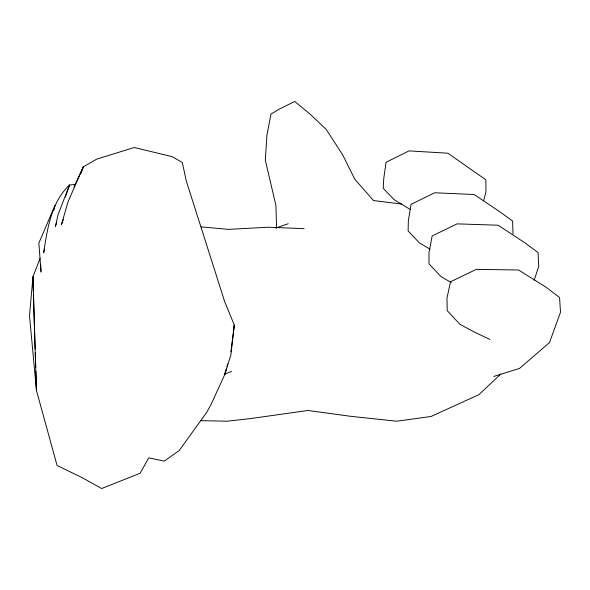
<?xml version="1.0" encoding="UTF-8"?>
<svg xmlns="http://www.w3.org/2000/svg" width="590" height="590" viewBox="0 0 590 590"><rect width="100%" height="100%" fill="white"/><g stroke="black" fill="none" stroke-linecap="round" stroke-linejoin="round"><path stroke-width="0.89" d="M225.395 371.604L224.879 374.289L210.866 404.873L206.574 412.513L179.22 450.539L164.286 461.122L148.695 457.847L140.155 473.232L101.62 488.535L82.335 477.76L57.083 465.503L36.462 390.499L29.5 315.694L32.974 276.74L40.076 258.472M233.271 330.444L234.304 325.075L224.643 301.534L186.197 180.651L182.332 162.471L172.022 156.616L134.203 147.507L96.723 159.123L83.338 166.859L73.89 187.104M44.516 249.194L43.66 252.778C47.296 229.038 51.197 202.164 69.539 184.98L74.996 184.449M53.72 210.726L55.003 205.357L38.866 243.102L41.027 272.182M483.601 200.799L485.961 191.898L485.828 179.795L447.862 153.208L409.04 150.893L386.074 162.265L383.751 178.593L383.212 188.291L394.054 199.612L410.161 209.435M226.494 368.256L224.879 374.289L230.926 354.708L234.304 325.075L230.874 351.891M226.951 366.53L227.644 363.949M534.157 280.28L538.744 266.333L538.073 252.557L525.137 242.992L498.108 225.218L457.044 223.868L432.168 235.956L429.004 252.476L428.996 263.87L441.032 276.636L451.291 282.536M56.832 222.26L55.357 226.597L58.122 214.48L69.539 184.98L65.402 197.119M63.432 219.384L61.471 224.547L68.093 201.647L83.338 166.859L80.727 173.748M500.836 374.067L478.851 394.71L431.069 416.452L396.76 421.216L350.969 416.348L307.884 410.485L250.234 418.612L226.885 421.223L200.637 420.618M224.237 374.281L231.501 371.457M275.781 228.02L288.245 223.735M493.8 376.457L519.495 368.44L549.511 342.539L560.5 312.243L559.571 297.507L545.986 287.168L518.573 270.006L476.351 269.357L450.517 281.762L446.962 298.201L447.198 310.613L459.809 324.205L474.264 332.008L489.906 339.449M304.049 228.662L268.575 227.231L228.478 229.363L201.138 226.877M401.768 204.059L373.507 200.563L354.752 179.161L342.731 154.956L326.277 129.535L310.229 114.239L294.771 101.465L279.468 108.995L270.95 114.113L266.909 135.442L265.316 160.17L275.921 205.475L276.577 228.124M430.132 249.245L419.409 242.874L408.11 230.956L408.361 220.505L411.09 204.332L434.705 192.768L474.139 194.516L500.512 212.238L512.614 221.08L513.012 233.891M40.71 264.91L40.99 271.275M35.098 349.169L32.974 276.74L33.35 291.386M35.223 352.85L35.71 367.541M35.828 371.213L36.462 390.499L33.438 295.052"/></g></svg>
